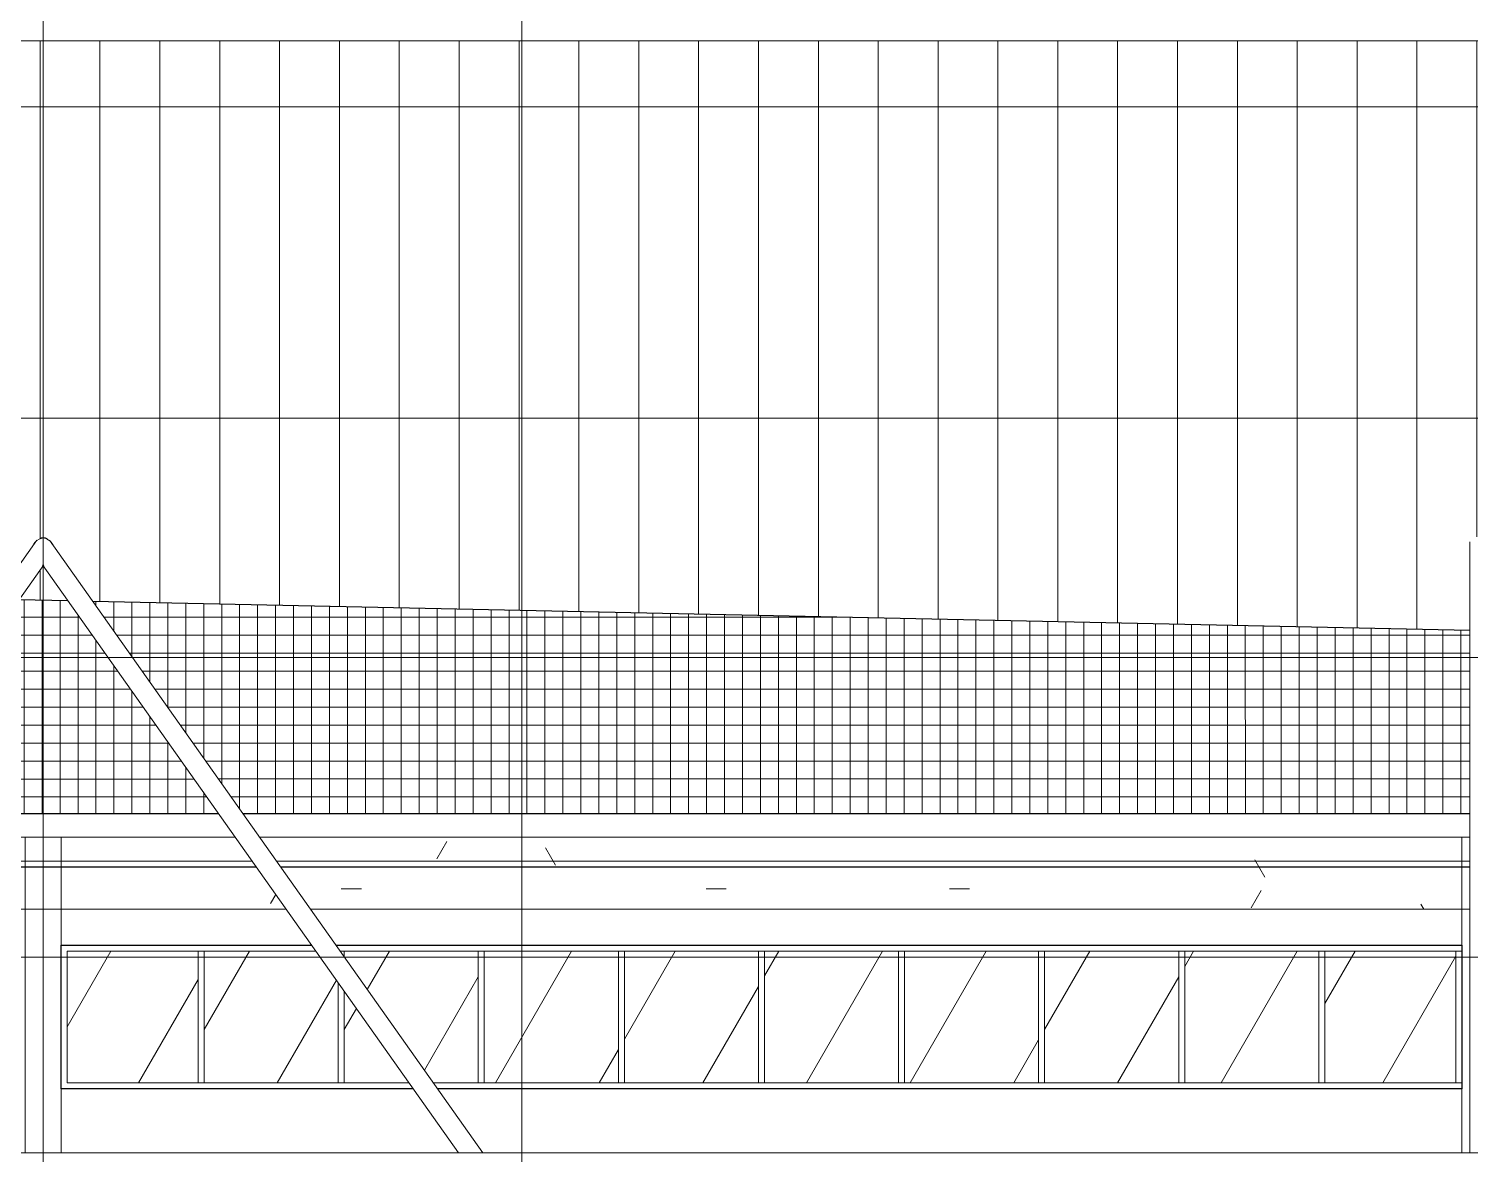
# Model space of a CAD drawing. Extents: x 692141 to 693595, y 1492301 to 1494225.
# Drawn here: x 692488.14 to 692500.18, y 1492381.07 to 1492390.46 of the extents above; entities that cross this region are included whole.
import ezdxf

# ---------------------------------------------------------------- set-up
doc = ezdxf.new("R2010")
doc.units = 0
doc.header["$MEASUREMENT"] = 0
doc.linetypes.add('Centre', pattern=[7937.5, 1587.5, -1190.625, 3968.75, -1190.625])
doc.linetypes.add('Grid Line', pattern=[5556.25, 3175, -793.75, 793.75, -793.75])
for name, color, linetype, lineweight in [('A-COLS', 52, 'Continuous', 5), ('A-FLOR', 192, 'Continuous', 5), ('A-FLOR-LEVL', 8, 'Grid Line', 5), ('A-GLAZ-CURT', 52, 'Continuous', 5), ('A-GLAZ-CWMG', 51, 'Continuous', 5), ('A-WALL-PATT', 111, 'Continuous', 5), ('S-BEAM', 12, 'Continuous', 5), ('S-GRID', 1, 'Continuous', 5)]:
    doc.layers.add(name, color=color, linetype=linetype, lineweight=lineweight)
doc.layers.add('A-WALL', color=2, linetype='Continuous')

# ---------------------------------------------------------------- blocks, each defined once
blk = doc.blocks.new('System Panel - Glazed 2-106528-500_ELEVATION 4')
at = {"layer": 'A-GLAZ-CURT'}
h = blk.add_hatch(dxfattribs=at)
h.set_pattern_fill('FP_79', color=256, style=0, pattern_type=2)
h.set_pattern_definition([(59.99999999999999, (207247.136, 7400), (-649.519052838329, 375.0000000000001), [])])
h.paths.add_polyline_path([(206699.6363114672, 6850.000000000899), (207794.6363117111, 6850.000000000899), (207794.6363117111, 7950.000000000926), (206699.6363114672, 7950.000000000926), (206699.6363114672, 7845.014075446704)], flags=0)
at = {"layer": 'A-GLAZ-CURT', "color": 7}
for p, q in [((207794.6363117111, 7950.000000000934), (206699.6363114672, 7950.000000000934)), ((206699.6363114672, 7950.000000000934), (206699.6363114672, 6850.000000000933)), ((207794.6363117111, 6850.000000000933), (207794.6363117111, 7950.000000000934)), ((206699.6363114672, 6850.000000000933), (207794.6363117111, 6850.000000000933))]:
    blk.add_line(p, q, dxfattribs=at)
blk = doc.blocks.new('System Panel - Glazed 2-V118-500_ELEVATION 4')
at = {"layer": 'A-GLAZ-CURT'}
h = blk.add_hatch(dxfattribs=at)
h.set_pattern_fill('FP_78', color=256, style=0, pattern_type=2)
h.set_pattern_definition([(59.99999999999999, (208404.636, 7400), (-649.519052838329, 375.0000000000001), [])])
h.paths.add_polyline_path([(208424.1700598697, 6850.000000000899), (208964.6363116502, 6850.000000000899), (208964.6363116502, 7686.601785374492), (208778.2076251855, 7950.000000000926), (207844.6363117111, 7950.000000000926), (207844.6363117111, 6850.000000000899)], flags=0)
at = {"layer": 'A-GLAZ-CURT', "color": 7}
for p, q in [((208778.2076251855, 7950.000000000934), (207844.6363117111, 7950.000000000934)), ((207844.6363117111, 7950.000000000934), (207844.6363117111, 6850.000000000933)), ((208964.6363116501, 6850.000000000933), (208964.6363116501, 7686.601785374464)), ((207844.6363117111, 6850.000000000933), (208964.6363116501, 6850.000000000933))]:
    blk.add_line(p, q, dxfattribs=at)
blk = doc.blocks.new('System Panel - Glazed 2-V117-500_ELEVATION 4')
at = {"layer": 'A-GLAZ-CURT'}
h = blk.add_hatch(dxfattribs=at)
h.set_pattern_fill('FP_77', color=256, style=0, pattern_type=2)
h.set_pattern_definition([(59.99999999999999, (209574.636, 7400), (-649.519052838329, 375.0000000000001), [])])
h.paths.add_polyline_path([(209994.1009380622, 6850.000000000899), (210134.6363115891, 6850.000000000899), (210134.6363115891, 7950.000000000926), (209014.6363116501, 7950.000000000926), (209014.6363116501, 7902.255173199889), (209759.4042670566, 6850.000000000899), (209974.1726151915, 6850.000000000899)], flags=0)
h.paths.add_polyline_path([(209470.7906453314, 6850.000000000899), (209556.7685406492, 6850.000000000899), (209014.6363116501, 7615.958629639937), (209014.6363116501, 6850.000000000899)], flags=0)
at = {"layer": 'A-GLAZ-CURT', "color": 7}
for p, q in [((210134.6363115891, 7950.000000000934), (209014.6363116501, 7950.000000000934)), ((209014.6363116501, 7950.000000000934), (209014.6363116501, 7902.255173199969)), ((210134.6363115891, 6850.000000000933), (210134.6363115891, 7950.000000000934)), ((209014.6363116501, 7615.958629639978), (209014.6363116501, 6850.000000000933)), ((209014.6363116501, 6850.000000000933), (209557.5799630237, 6850.000000000933)), ((209759.4042670566, 6850.000000000933), (210134.6363115891, 6850.000000000933))]:
    blk.add_line(p, q, dxfattribs=at)
blk = doc.blocks.new('System Panel - Glazed 2-106527-500_ELEVATION 4')
at = {"layer": 'A-GLAZ-CURT'}
h = blk.add_hatch(dxfattribs=at)
h.set_pattern_fill('FP_76', color=256, style=0, pattern_type=2)
h.set_pattern_definition([(59.99999999999999, (215424.636, 7400), (-649.519052838329, 375.0000000000001), [])])
h.paths.add_polyline_path([(215984.6363112844, 6850.000000000899), (215984.6363112844, 7950.000000000926), (214864.6363113453, 7950.000000000926), (214864.6363113453, 6850.000000000899)], flags=0)
at = {"layer": 'A-GLAZ-CURT', "color": 7}
for p, q in [((215984.6363112844, 7950.000000000934), (214864.6363113453, 7950.000000000934)), ((214864.6363113453, 7950.000000000934), (214864.6363113453, 6850.000000000933)), ((215984.6363112844, 6850.000000000933), (215984.6363112844, 7950.000000000934)), ((214864.6363113453, 6850.000000000933), (215984.6363112844, 6850.000000000933))]:
    blk.add_line(p, q, dxfattribs=at)
blk = doc.blocks.new('Rectangular Mullion - 50 x 100mm-55118-500_ELEVATION 4')
at = {"layer": 'A-GLAZ-CWMG', "color": 7}
for p, q in [((217154.6363112234, 7950.000000000934), (217204.6363112234, 7950.000000000934)), ((217154.6363112234, 7950.000000000934), (217154.6363112234, 6850.000000000933)), ((217204.6363112234, 7950.000000000934), (217204.6363112234, 6850.000000000933)), ((217204.6363112234, 6850.000000000933), (217154.6363112234, 6850.000000000933))]:
    blk.add_line(p, q, dxfattribs=at)
blk = doc.blocks.new('Rectangular Mullion - 50 x 100mm-V131-500_ELEVATION 4')
at = {"layer": 'A-GLAZ-CWMG', "color": 7}
for p, q in [((232980.843351593, 7950.000000000934), (233014.6363116501, 7950.000000000934)), ((233014.6363116501, 7950.000000000934), (233014.6363116501, 7902.255173200009)), ((232964.6363116501, 7686.60178537458), (232964.6363116501, 6850.000000000933)), ((233014.6363116501, 7615.958629640008), (233014.6363116501, 6850.000000000933)), ((233014.6363116501, 6850.000000000933), (232964.6363116501, 6850.000000000933))]:
    blk.add_line(p, q, dxfattribs=at)
blk = doc.blocks.new('Rectangular Mullion - 50 x 200mm-37003-500_ELEVATION 4')
at = {"layer": 'A-GLAZ-CWMG', "color": 7}
for p, q in [((65999.63631146737, 7950.000000000934), (66049.63631146737, 7950.000000000934)), ((65999.63631146737, 6850.000000000933), (65999.63631146737, 7950.000000000934)), ((66049.63631146737, 6850.000000000933), (66049.63631146737, 7950.000000000934)), ((66049.63631146737, 6850.000000000933), (65999.63631146737, 6850.000000000933))]:
    blk.add_line(p, q, dxfattribs=at)
blk = doc.blocks.new('HAVI-DC_R19_AR_102_MEZZANINE FLOOR_rvt-2-500_ELEVATION 4')
at = {"layer": 'A-WALL', "color": 7}
for p, q in [((232282.7597698911, 8650), (228717.28892692, 8650)), ((242416.936311462, 8650), (232485.3954962986, 8650)), ((230649.6363114672, 6800.000000000934), (230649.6363114672, 8000.000000000934)), ((230649.6363114672, 8000.000000000934), (232742.8184926644, 8000.000000000934)), ((232945.4542190718, 8000.000000000934), (242349.6363114672, 8000.000000000934)), ((242349.6363114672, 8000.000000000934), (242349.6363114672, 6800.000000000934)), ((233592.9357237169, 6800.000000000934), (230649.6363114672, 6800.000000000934)), ((242349.6363114672, 6800.000000000934), (233794.7933995776, 6800.000000000934))]:
    blk.add_line(p, q, dxfattribs=at)
at = {"lineweight": 5}
for name, p in [('System Panel - Glazed 2-106528-500_ELEVATION 4', (23999.99999999996, 0)), ('Rectangular Mullion - 50 x 100mm-55118-500_ELEVATION 4', (14640.00000048765, 0)), ('System Panel - Glazed 2-V118-500_ELEVATION 4', (23999.99999999996, 0)), ('Rectangular Mullion - 50 x 100mm-V131-500_ELEVATION 4', (0, 0)), ('System Panel - Glazed 2-V117-500_ELEVATION 4', (24000, 0)), ('Rectangular Mullion - 50 x 100mm-55118-500_ELEVATION 4', (16980.00000036573, 0)), ('System Panel - Glazed 2-106527-500_ELEVATION 4', (19320.00000024383, 0)), ('Rectangular Mullion - 50 x 100mm-55118-500_ELEVATION 4', (18150.00000030479, 0)), ('System Panel - Glazed 2-106527-500_ELEVATION 4', (20490.00000018289, 0)), ('Rectangular Mullion - 50 x 100mm-55118-500_ELEVATION 4', (19320.00000024382, 0)), ('System Panel - Glazed 2-106527-500_ELEVATION 4', (21660.00000012188, 0)), ('Rectangular Mullion - 50 x 100mm-55118-500_ELEVATION 4', (20490.00000018284, 0)), ('System Panel - Glazed 2-106527-500_ELEVATION 4', (22830.00000006094, 0)), ('Rectangular Mullion - 50 x 100mm-55118-500_ELEVATION 4', (21660.0000001219, 0)), ('System Panel - Glazed 2-106527-500_ELEVATION 4', (24000, 0)), ('Rectangular Mullion - 50 x 100mm-55118-500_ELEVATION 4', (22830.00000006092, 0)), ('System Panel - Glazed 2-106527-500_ELEVATION 4', (25169.99999993902, 0)), ('Rectangular Mullion - 50 x 100mm-55118-500_ELEVATION 4', (23999.99999999998, 0)), ('System Panel - Glazed 2-106528-500_ELEVATION 4', (34504.99999975614, 0)), ('Rectangular Mullion - 50 x 200mm-37003-500_ELEVATION 4', (176299.9999999998, 0))]:
    blk.add_blockref(name, p, dxfattribs=at)
blk = doc.blocks.new('HAVI-DC_R19_AR_103_LEVEL 2 FLOOR_rvt-2-500_ELEVATION 4')
at = {"layer": 'A-FLOR', "color": 7}
for p, q in [((228894.2989231417, 8900), (232105.8141072858, 8900)), ((232308.4498336932, 8900), (242416.9363114621, 8900)), ((232247.37063737, 8700), (228752.6909261644, 8700)), ((242416.936311462, 8700), (232450.0063637775, 8700))]:
    blk.add_line(p, q, dxfattribs=at)
blk = doc.blocks.new('HAVI-DC_R19_AR_120_STRUCTURE_rvt-2-500_ELEVATION 4')
at = {"layer": 'S-BEAM'}
h = blk.add_hatch(dxfattribs=at)
h.set_pattern_fill('FP_109', color=256, style=0, pattern_type=2)
h.set_pattern_definition([(0, (212730.054, 1200), (4064, 1016), [167.64, -2880.36, 167.64, -2880.36, -16256]), (0, (212730.054, 1200), (4064, 1016), [-6096, 167.64, -5928.36, 167.64, -2880.36, -7112]), (0, (212730.054, 1200), (4064, 1016), [-15240, 167.64, -1864.36, 167.64, -4912.36]), (120, (214254.054, 1708), (-2911.881810244989, 3011.527240979959), [167.64, -2880.36, 167.64, -2880.36, -16256]), (120, (214254.054, 1708), (-2911.881810244989, 3011.527240979959), [-6095.999999999999, 167.64, -5928.359999999999, 167.64, -2880.36, -7111.999999999999]), (120, (214254.054, 1708), (-2911.881810244989, 3011.527240979959), [-15240, 167.64, -1864.36, 167.64, -4912.359999999999]), (240, (214762.054, 3740), (-1152.118189755009, -4027.527240979959), [167.64, -2880.36, 167.64, -2880.36, -16256]), (240, (214762.054, 3740), (-1152.118189755009, -4027.527240979959), [-6096, 167.64, -5928.36, 167.64, -2880.36, -7112]), (240, (214762.054, 3740), (-1152.118189755009, -4027.527240979959), [-15240, 167.64, -1864.36, 167.64, -4912.36])])
h.paths.add_polyline_path([(175149.3094896387, 8299.999999999984), (180266.8145154115, 8299.999999999984), (180688.7245451358, 8900.000000000022), (175149.3094896387, 8900.000000000022), (175149.3094896387, 8699.999999999998)], flags=0)
h.paths.add_polyline_path([(218582.3363114622, 8299.999999999984), (228266.8145154116, 8299.999999999984), (228691.6385063436, 8900.000000000022), (218582.3363114622, 8900.000000000022), (218582.3363114622, 8453.56835199019)], flags=0)
h.paths.add_polyline_path([(218367.0656217555, 8299.999999999984), (218416.9363114621, 8299.999999999984), (218416.9363114621, 8900.000000000022), (208308.4498336932, 8900.000000000022), (208733.1194239461, 8299.999999999984), (217843.7553290247, 8299.999999999984)], flags=0)
h.paths.add_polyline_path([(266799.309490436, 8299.999999999984), (266799.309490436, 8900.000000000022), (266582.3363114622, 8900.000000000022), (266582.3363114622, 8299.999999999984)], flags=0)
h.paths.add_polyline_path([(266113.9068396208, 8299.999999999984), (266416.9363114621, 8299.999999999984), (266416.9363114621, 8900.000000000022), (256308.4498336932, 8900.000000000022), (256733.1194239461, 8299.999999999984), (265988.3022602609, 8299.999999999984)], flags=0)
h.paths.add_polyline_path([(180469.4749322098, 8299.999999999984), (184530.4836975386, 8299.999999999984), (184105.8141072858, 8900.000000000022), (180894.2989231416, 8900.000000000022), (180578.2074658319, 8453.56835199019)], flags=0)
h.paths.add_polyline_path([(184733.1194239461, 8299.999999999984), (194416.9363114622, 8299.999999999984), (194416.9363114622, 8900.000000000022), (184308.4498336932, 8900.000000000022), (184624.4264087536, 8453.56835199019)], flags=0)
h.paths.add_polyline_path([(256089.3900905077, 8299.999999999984), (256530.4836975388, 8299.999999999984), (256105.8141072858, 8900.000000000022), (254582.3363114621, 8900.000000000022), (254582.3363114621, 8299.999999999984), (256045.4066983751, 8299.999999999984)], flags=0)
h.paths.add_polyline_path([(254091.584678043, 8299.999999999984), (254416.9363114621, 8299.999999999984), (254416.9363114621, 8900.000000000022), (252894.2989231418, 8900.000000000022), (252469.4749322099, 8299.999999999984), (253428.855234721, 8299.999999999984)], flags=0)
h.paths.add_polyline_path([(194582.3363114622, 8299.999999999984), (194816.9363114574, 8299.999999999984), (194816.9363114574, 8900.000000000022), (194582.3363114622, 8900.000000000022), (194582.3363114622, 8453.56835199019)], flags=0)
h.paths.add_polyline_path([(228469.4749322099, 8299.999999999984), (232530.4836975387, 8299.999999999984), (232105.8141072858, 8900.000000000022), (228894.2989231417, 8900.000000000022), (228578.2074658321, 8453.56835199019)], flags=0)
h.paths.add_polyline_path([(208530.4836975387, 8299.999999999984), (208105.8141072858, 8900.000000000022), (204894.2989231417, 8900.000000000022), (204469.4749322098, 8299.999999999984), (208424.1700598697, 8299.999999999984)], flags=0)
h.paths.add_polyline_path([(251891.8851340635, 8299.999999999984), (252266.8145154117, 8299.999999999984), (252691.6385063436, 8900.000000000022), (242582.3363114621, 8900.000000000022), (242582.3363114621, 8299.999999999984), (251858.9243565285, 8299.999999999984)], flags=0)
h.paths.add_polyline_path([(194982.3363114575, 8299.999999999984), (204266.8145154116, 8299.999999999984), (204691.6385063435, 8900.000000000022), (194982.3363114575, 8900.000000000022), (194982.3363114575, 8453.56835199019)], flags=0)
h.paths.add_polyline_path([(242124.617423815, 8299.999999999984), (242416.9363114621, 8299.999999999984), (242416.9363114621, 8900.000000000022), (232308.4498336932, 8900.000000000022), (232733.1194239461, 8299.999999999984), (241916.0287946427, 8299.999999999984)], flags=0)
at = {"layer": 'S-BEAM', "color": 7}
for p, q in [((228894.2989231417, 8899.999999999998), (232105.8141072858, 8899.999999999998)), ((232308.4498336932, 8899.999999999998), (242416.9363114621, 8899.999999999998)), ((232530.4836975387, 8299.999999999998), (228469.4749322098, 8299.999999999998)), ((242416.9363114621, 8299.999999999998), (232733.1194239461, 8299.999999999998))]:
    blk.add_line(p, q, dxfattribs=at)
blk = doc.blocks.new('M_Rectangular Column - 200 x 300mm-V158-500_ELEVATION 4')
at = {"layer": 'A-COLS'}
for p, q in [((62349.63631146753, 8900.000000000002), (62649.63631146753, 8900.000000000002)), ((62349.63631146753, 8900.000000000002), (62349.63631146753, 6266.47714666522)), ((62649.63631146753, 6266.47714666522), (62649.63631146753, 8900.000000000002))]:
    blk.add_line(p, q, dxfattribs=at)
blk = doc.blocks.new('M_Rectangular Column - 200 x 300mm-1141244-500_ELEVATION 4')
at = {"layer": 'A-COLS'}
for p, q in [((50349.63631146752, 8900.000000000002), (50416.9363114625, 8900.000000000002)), ((50349.63631146752, 8900.000000000002), (50349.63631146752, 6266.47714666522)), ((50582.33631146249, 8900.000000000002), (50649.63631146752, 8900.000000000002)), ((50649.63631146752, 6266.47714666522), (50649.63631146752, 8900.000000000002))]:
    blk.add_line(p, q, dxfattribs=at)
blk = doc.blocks.new('Walls 2 - Walls 2-316770-500_ELEVATION 4')
at = {"layer": 'A-WALL-PATT'}
h = blk.add_hatch(dxfattribs=at)
h.set_pattern_fill('FP_49', color=251, style=0, pattern_type=2)
h.set_pattern_definition([(0, (266899.66, 0), (0, 150), []), (90, (266899.66, 0), (-150, 9.184850993605149e-15), [])])
h.paths.add_polyline_path([(230403.2023545645, 9099.999999999663), (231964.2575772018, 9099.999999999663), (230708.7938379066, 10873.79840908402), (230297.9613776032, 10882.4621270318), (229035.9069201188, 9099.999999999663), (230178.0602495746, 9099.999999999663)], flags=0)
h.paths.add_polyline_path([(267399.6784194597, 9099.999999999663), (267399.6784194597, 10100.05362018693), (266582.3363114622, 10117.28989573663), (266582.3363114622, 9099.999999999663), (267034.9228457225, 9099.999999999663)], flags=0)
h.paths.add_polyline_path([(184351.8965942517, 9099.999999999663), (194416.9363114622, 9099.999999999663), (194422.0920828182, 11304.83352236055), (194434.2808010534, 11333.57159757328), (194465.2814898869, 11364.35260641633), (194487.866874337, 11372.8980758004), (194511.4057485874, 11372.8980758004), (194533.9911330374, 11364.35260641637), (194553.7932941595, 11347.93515054565), (194569.2079786273, 11324.90285575119), (194578.9863803801, 11296.52298055719), (194582.3363114622, 11269.05679897612), (194582.3363114622, 9099.999999999663), (194816.9363114574, 9099.999999999663), (194822.0920828134, 11304.83352236044), (194834.2808010474, 11333.57159757154), (194865.2814898822, 11364.35260641627), (194887.8668743322, 11372.89807580037), (194911.4057485826, 11372.8980758004), (194933.9911330327, 11364.35260641633), (194953.7932941547, 11347.93515054568), (194969.2079786226, 11324.90285575119), (194978.9863803753, 11296.52298055664), (194982.3363114575, 11269.0567989764), (194982.3363114575, 9099.999999999663), (204833.2465033205, 9099.999999999663), (206431.2569855506, 11347.14811610781), (206451.389361305, 11360.12131372115), (206491.6162692513, 11378.03770539416), (206535.481548893, 11369.04402118268), (206573.4719991575, 11343.44292353149), (206613.2310564948, 11295.11208163809), (208166.8933036092, 9099.999999999663), (218416.9363114621, 9099.999999999663), (218416.9363114621, 11133.01158465658), (74899.63631066507, 14159.53341040813), (134081.3427552906, 10862.74826084876), (134431.2569855499, 11347.14811610719), (134451.3893613049, 11360.12131372094), (134491.6162692514, 11378.03770539392), (134535.4815488925, 11369.04402118268), (134573.4719991574, 11343.44292353149), (134613.2310564947, 11295.11208163809), (134953.6436132292, 10814.15573644956), (146416.9363114623, 10175.57980812705), (146422.092082818, 11304.83352236016), (146434.2808010535, 11333.57159757331), (146465.281489887, 11364.3526064163), (146487.866874337, 11372.89807580037), (146511.4057485874, 11372.89807580033), (146533.9911330374, 11364.35260641633), (146553.7932941595, 11347.93515054565), (146569.2079786273, 11324.9028557513), (146578.9863803801, 11296.52298055681), (146582.3363114622, 11269.05679897658), (146582.3363114622, 10166.36601054512), (157170.6500664448, 9576.531792449972), (158431.2569855501, 11347.14811610722), (158451.389361305, 11360.12131372101), (158491.6162692514, 11378.03770539402), (158535.4815488928, 11369.04402118268), (158573.4719991574, 11343.44292353149), (158613.2310564948, 11295.11208163809), (159938.7526985987, 9422.33144578243), (165725.033616764, 9099.999999999663), (170416.9363114622, 9099.999999999663), (170422.092082818, 11304.83352236016), (170434.280801053, 11333.57159757269), (170465.2814898869, 11364.35260641627), (170487.8668743369, 11372.89807580037), (170511.4057485873, 11372.89807580044), (170533.9911330375, 11364.3526064163), (170553.7932941595, 11347.93515054572), (170569.2079786273, 11324.90285575123), (170578.9863803801, 11296.52298055702), (170582.3363114623, 11269.05679897658), (170582.3363114623, 9099.999999999663), (180833.2465033205, 9099.999999999663), (182431.2569855503, 11347.14811610746), (182451.389361305, 11360.12131372105), (182491.6162692514, 11378.03770539409), (182535.4815488928, 11369.04402118268), (182573.4719991576, 11343.44292353146), (182613.2310564948, 11295.11208163809), (184166.8933036091, 9099.999999999663)], flags=0)
h.paths.add_polyline_path([(218850.222369865, 9099.999999999663), (228833.271476372, 9100.035270679273), (230098.2824252079, 10886.67299713298), (218582.3363114622, 11129.52359603099), (218582.3363114622, 9099.999999999663), (218825.4801672175, 9099.999999999663)], flags=0)
h.paths.add_polyline_path([(207964.2575772018, 9099.999999999663), (206500.3483715242, 11168.30331996048), (205035.9069201187, 9099.999999999663), (207900.8597671389, 9099.999999999663)], flags=0)
h.paths.add_polyline_path([(266144.9254758683, 9099.999999999663), (266416.9363114621, 9099.999999999663), (266416.9363114621, 10120.77788436218), (255278.148398426, 10355.67489490398), (256166.8933036092, 9099.999999999663), (265988.3022602609, 9099.999999999663)], flags=0)
h.paths.add_polyline_path([(255560.9186412694, 9099.999999999663), (255964.2575772018, 9099.999999999663), (255072.4423313261, 10360.01286601805), (254582.3363114621, 10370.34832081019), (254582.3363114621, 9099.999999999663), (255522.0964056443, 9099.999999999663)], flags=0)
h.paths.add_polyline_path([(254416.9363114621, 9099.999999999663), (254416.9363114621, 10373.83630943581), (253944.8823363343, 10383.79107906041), (253035.9069201188, 9099.999999999663), (254178.0602495722, 9099.999999999663)], flags=0)
h.paths.add_polyline_path([(252833.2465033206, 9099.999999999663), (253745.2033839388, 10388.00194916152), (242582.3363114621, 10623.40674588381), (242582.3363114621, 9099.999999999663), (252382.2346492593, 9099.999999999663)], flags=0)
h.paths.add_polyline_path([(181035.9069201187, 9099.999999999663), (183964.2575772017, 9099.999999999663), (182500.3483715242, 11168.30331996048), (181212.0348378667, 9348.754196807113)], flags=0)
h.paths.add_polyline_path([(242149.0502530566, 9099.999999999663), (242416.9363114621, 9099.999999999663), (242416.9363114621, 10626.89473450936), (230914.4999050066, 10869.46043796998), (232166.8933036092, 9099.999999999663), (241916.0287946427, 9099.999999999663)], flags=0)
h.paths.add_polyline_path([(159727.7995432287, 9434.082834372814), (158500.3483715242, 11168.30331996044), (157365.6204265807, 9565.670743884175), (159554.8710231055, 9443.716016842995)], flags=0)
h.paths.add_polyline_path([(134742.6904578592, 10825.90712503998), (134500.3483715241, 11168.30331996044), (134276.3131154265, 10851.88721228307), (134683.4204792425, 10829.20882749264)], flags=0)
at = {"layer": 'A-WALL', "color": 7}
for p, q in [((230708.7938379065, 10873.79840908401), (230297.9613776032, 10882.4621270318)), ((242417.6906240865, 10626.87882741233), (230914.1385188641, 10869.46805895397)), ((229035.9069201187, 9099.999999999634), (231964.2575772017, 9099.999999999634)), ((232166.8933036091, 9099.999999999634), (242416.9363114621, 9099.999999999634))]:
    blk.add_line(p, q, dxfattribs=at)
blk = doc.blocks.new('Pipes - PIP165_6___x11_11-V164-500_ELEVATION 4')
at = {"layer": 'S-BEAM', "color": 90, "lineweight": 9}
for p, q in [((230447.3925108891, 11379.73957916845), (226826.9982554592, 6266.477146665139)), ((227029.6602114797, 6266.477146665163), (230505.1717269726, 11175.11449721046))]:
    blk.add_line(p, q, dxfattribs=at)
for major_axis, ratio, start_param, end_param in [((-67.49456221876554, 47.78884881326084), 0.7135806992301337, 5.380948039788658, 5.792289351856234), ((-67.49456221876508, 47.7888488132773), 0.7135806992299131, 3.953493753500048, 5.241814728245237)]:
    blk.add_ellipse((230514.8870731078, 11331.95073035522), major_axis=major_axis, ratio=ratio, start_param=start_param, end_param=end_param, dxfattribs=at)
blk = doc.blocks.new('Pipes - PIP165_6___x11_11-V165-500_ELEVATION 4')
at = {"layer": 'S-BEAM', "color": 90, "lineweight": 9}
for p, q in [((234172.4124373496, 6266.47714666519), (230553.2520747183, 11379.8553291849)), ((230495.1409457634, 11175.65954320266), (233969.7750737873, 6266.477146665218))]:
    blk.add_line(p, q, dxfattribs=at)
blk.add_ellipse((230485.7493212303, 11332.07805141039), major_axis=(67.5027534879595, 47.77727777452522), ratio=0.7134958835712426, start_param=0.3967188443560777, end_param=2.346477091540551, dxfattribs=at)

msp = doc.modelspace()

# ---------------------------------------------------------------- hatches: boundary and pattern name
at = {"layer": 'A-WALL-PATT'}
h = msp.add_hatch(dxfattribs=at)
h.set_pattern_fill('FP_35', color=8, scale=0.001, style=0, pattern_type=2)
h.set_pattern_definition([(90, (692522.2330944233, 1492374.813383746), (-0.5, 3.061616997868383e-17), [])])
h.paths.add_polyline_path([(692525.1580948428, 1492375.813383746), (692525.1580948428, 1492383.913383747), (692524.6580527348, 1492383.913383747), (692524.6580527348, 1492383.713383746), (692524.5580948428, 1492383.713383746), (692524.5580948428, 1492381.079860893), (692524.7580948428, 1492381.079860893), (692524.7580948428, 1492380.779860893), (692524.7080948428, 1492380.779860893), (692524.7080948428, 1492380.714860893), (692524.7580948428, 1492380.714860893), (692524.7580948428, 1492380.414860893), (692524.5580948428, 1492380.414860893), (692524.5580948428, 1492375.813383746), (692524.7933392691, 1492375.813383746)], flags=0)
h.paths.add_polyline_path([(692525.1580948428, 1492384.913437367), (692525.1580948428, 1492390.363383746), (692332.533052734, 1492390.363383746), (692332.533052734, 1492388.979880426), (692332.658052734, 1492388.972917157), (692464.2182205719, 1492386.200785281), (692464.2304039651, 1492386.209258599), (692464.2700640573, 1492386.212788908), (692464.294438992, 1492386.206464134), (692464.3100176795, 1492386.196613915), (692476.1753527347, 1492385.946395331), (692476.1804510893, 1492386.15822211), (692476.1926169035, 1492386.187003285), (692476.2236979132, 1492386.217888019), (692476.2462832977, 1492386.226433784), (692476.2698221719, 1492386.226433784), (692476.2924075563, 1492386.217888019), (692476.3122097175, 1492386.20146986), (692476.327624402, 1492386.178435979), (692476.3374028037, 1492386.150049416), (692476.3407527348, 1492386.122600736), (692476.3407527348, 1492385.942907342), (692487.8574865154, 1492385.701169205), (692488.2182205719, 1492386.200785281), (692488.2304039651, 1492386.209258599), (692488.268098622, 1492386.213183066), (692488.294438992, 1492386.206464134), (692488.3486876094, 1492386.140934982), (692488.6729163283, 1492385.682844184), (692500.1753527347, 1492385.440278481), (692500.1804510893, 1492386.15822211), (692500.1926169035, 1492386.187003285), (692500.2236979132, 1492386.217888019), (692500.2462832977, 1492386.226433784), (692500.2698221719, 1492386.226433784), (692500.2924075563, 1492386.217888019), (692500.3122097175, 1492386.20146986), (692500.327624402, 1492386.178435979), (692500.3374028037, 1492386.150049416), (692500.3407527348, 1492386.122600736), (692500.3407527348, 1492385.436790492), (692511.5036198073, 1492385.201385695), (692512.188648768, 1492386.177338206), (692512.2038819119, 1492386.200664537), (692512.2167027348, 1492386.214462989), (692512.2499709909, 1492386.227062636), (692512.2724134391, 1492386.227062636), (692512.3076674931, 1492386.205568016), (692512.3274011028, 1492386.177461723), (692512.3500525905, 1492386.139006451), (692513.0365648217, 1492385.169058641), (692524.1753527347, 1492384.934161631), (692524.180340155, 1492385.934230097), (692524.1958224828, 1492385.967301097), (692524.2236979132, 1492385.992552915), (692524.2462832977, 1492386.001644683), (692524.274808285, 1492386.000641645), (692524.3009490959, 1492385.987785993), (692524.327624402, 1492385.952618847), (692524.3374028037, 1492385.92340281), (692524.3407527348, 1492385.89873024), (692524.3407527348, 1492384.930673642), (692524.7933392691, 1492384.921129406)], flags=0)
h.paths.add_polyline_path([(692512.8308587547, 1492385.173396613), (692512.3407527348, 1492385.86584933), (692512.3407527348, 1492385.183732067), (692512.7572025362, 1492385.17494989)], flags=0)
h.paths.add_polyline_path([(692512.1753527347, 1492385.187220056), (692512.1705073279, 1492385.857036667), (692511.7032987596, 1492385.197174825), (692512.0471347371, 1492385.189923943)], flags=0)
h.paths.add_polyline_path([(692488.4672102613, 1492385.687182155), (692488.255845666, 1492385.977564236), (692488.056377801, 1492385.695845874), (692488.4124721177, 1492385.688336485)], flags=0)

# ---------------------------------------------------------------- linework, layer by layer
at = {"layer": 'A-FLOR-LEVL', "linetype": 'Centre'}
for p, q in [((692278.3000830481, 1492389.813383746), (692547.7862502306, 1492389.813383746)), ((692278.3000830481, 1492387.213383747), (692547.7862502306, 1492387.213383747)), ((692278.3000830481, 1492385.213383747), (692547.7862502306, 1492385.213383747)), ((692278.3000830481, 1492382.713383747), (692547.7862502306, 1492382.713383747))]:
    msp.add_line(p, q, dxfattribs=at)
at = {"layer": 'A-WALL-PATT', "color": 8}
for p, q in [((692525.1580948428, 1492390.363383746), (692307.6973162004, 1492390.363383746)), ((692525.1580948428, 1492390.363383746), (692332.533052734, 1492390.363383746)), ((692500.1753527347, 1492386.181386283), (692500.1753527347, 1492381.079860893)), ((692486.7943233434, 1492383.913383747), (692489.7226740005, 1492383.913383747)), ((692489.925309727, 1492383.913383747), (692500.1753527347, 1492383.913383747)), ((692486.6527153464, 1492383.713383746), (692489.8642305306, 1492383.713383746)), ((692489.8642305306, 1492383.713383746), (692486.6527153464, 1492383.713383746)), ((692490.066866257, 1492383.713383746), (692500.1753527347, 1492383.713383746)), ((692500.1753527347, 1492383.713383746), (692490.066866257, 1492383.713383746)), ((692432.3580527349, 1492381.079860893), (692524.7580948428, 1492381.079860893)), ((692524.7580948428, 1492381.079860893), (692432.3580527349, 1492381.079860893))]:
    msp.add_line(p, q, dxfattribs=at)
at = {"layer": 'S-GRID', "linetype": 'Grid Line'}
for p, q in [((692488.2580527348, 1492366.092463748), (692488.2580527348, 1492428.913383747)), ((692492.2580527348, 1492366.092463748), (692492.2580527348, 1492428.913383747))]:
    msp.add_line(p, q, dxfattribs=at)

# ---------------------------------------------------------------- block references
at = {"layer": 'A-WALL-PATT', "color": 8, "xscale": 0.001, "yscale": 0.001, "zscale": 0.001}
for name, p in [('Walls 2 - Walls 2-316770-500_ELEVATION 4', (692257.7584164233, 1492374.813383746)), ('Pipes - PIP165_6___x11_11-V164-500_ELEVATION 4', (692257.7584164233, 1492374.813383746)), ('Pipes - PIP165_6___x11_11-V165-500_ELEVATION 4', (692257.7584164233, 1492374.813383746)), ('HAVI-DC_R19_AR_103_LEVEL 2 FLOOR_rvt-2-500_ELEVATION 4', (692257.7584164233, 1492374.813383746)), ('HAVI-DC_R19_AR_120_STRUCTURE_rvt-2-500_ELEVATION 4', (692257.7584164233, 1492374.813383746)), ('M_Rectangular Column - 200 x 300mm-V158-500_ELEVATION 4', (692425.7584164233, 1492374.813383746)), ('M_Rectangular Column - 200 x 300mm-1141244-500_ELEVATION 4', (692449.7584164233, 1492374.813383746)), ('HAVI-DC_R19_AR_102_MEZZANINE FLOOR_rvt-2-500_ELEVATION 4', (692257.7584164233, 1492374.813383746))]:
    msp.add_blockref(name, p, dxfattribs=at)

doc.saveas('drawing.dxf')
